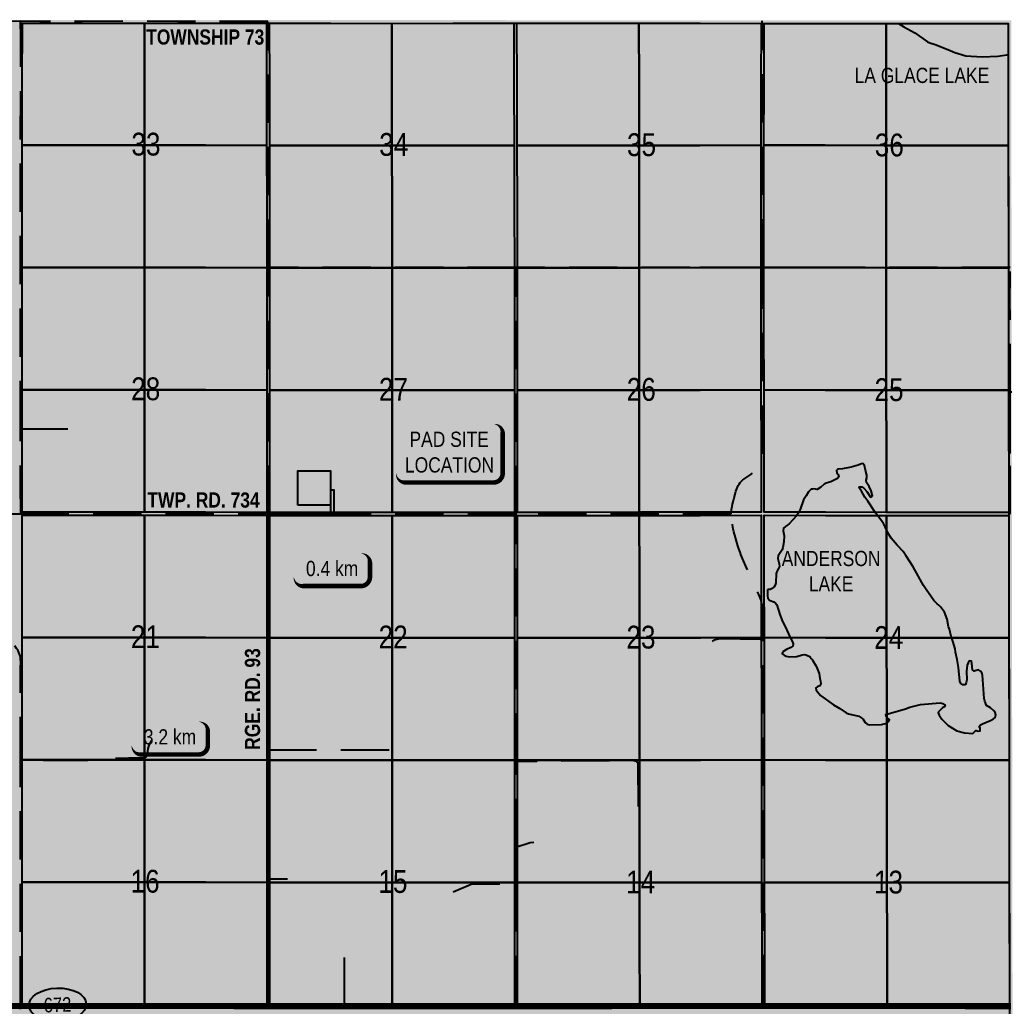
# Model space of a CAD drawing. Extents: x 353105 to 355167, y 6135373 to 6137488.
# Drawn here: x 353448 to 354101, y 6135862 to 6136510 of the extents above; entities that cross this region are included whole.
import ezdxf
from ezdxf.enums import TextEntityAlignment as Align

# ---------------------------------------------------------------- set-up
doc = ezdxf.new("R2010")
doc.units = 0
doc.header["$LTSCALE"] = 5
doc.linetypes.add('DASHED2', pattern=[9.525, 6.35, -3.175])
for name, color, linetype in [('AUX-LABELS', 1, 'Continuous'), ('CG-NOTES', 7, 'Continuous'), ('D-TXT', 6, 'Continuous'), ('P-PROPOSED', 10, 'Continuous'), ('Quarters', 8, 'Continuous'), ('RoadSeg', 57, 'DASHED2'), ('ROUTE-MAP-HWY', 2, 'Continuous'), ('ROUTE-MAP-LABELS', 210, 'Continuous'), ('S-7', 6, 'Continuous'), ('T-WATER', 160, 'Continuous'), ('T-WATER-H', 133, 'Continuous'), ('T-WATER-T', 170, 'Continuous'), ('Townships', 57, 'Continuous')]:
    doc.layers.add(name, color=color, linetype=linetype)
doc.layers.add('ROUTE-MAP-BACKGROUND-H', color=7, linetype='Continuous', true_color=0xf0ebff)
doc.styles.add('120', font='ARIALN.TTF', dxfattribs={"height": 13})
doc.styles.add('80', font='ARIALN.TTF', dxfattribs={"height": 10})
doc.styles.add('80A', font='ARIALN.TTF', dxfattribs={"height": 10})
doc.styles.add('BOLD', font='ARIALNB.TTF')
doc.styles.add('TXT', font='ARIALN.TTF', dxfattribs={"height": 0.2})

# ---------------------------------------------------------------- blocks, each defined once
blk = doc.blocks.new('HWY-SEC')
h = blk.add_hatch(color=255)
edge = h.paths.add_edge_path()
edge.add_ellipse((0, 0), major_axis=(18.84, 0), ratio=0.584608, start_angle=0, end_angle=360)
blk.add_ellipse((0, 0), major_axis=(18.84, 0), ratio=0.584608)
at = {"style": '80A'}
blk.add_attdef('SEC', text='', height=9.5, dxfattribs=at).set_placement((0, 0), align=Align.MIDDLE_CENTER)
blk = doc.blocks.new('*U64')
h = blk.add_hatch(color=255)
edge = h.paths.add_edge_path()
edge.add_line((-29, -20), (29, -20))
edge.add_arc((29, -14), 6, 270, 360)
edge.add_line((35, -14), (35, 12.5))
edge.add_arc((29, 12.5), 6, 0, 90)
edge.add_line((29, 18.5), (-29, 18.5))
edge.add_arc((-29, 12.5), 6, 90, 180)
edge.add_line((-35, 12.5), (-35, -14))
edge.add_arc((-29, -14), 6, 180, 270)
at = {"color": 14, "flags": 128}
blk.add_lwpolyline([(-29, -20, 3, 3, 0), (29, -20, 3, 3, 0.414214), (35, -14, 3, 3, 0), (35, 12.5, 3, 0, 0.414214), (29, 18.5, 0, 0, 0), (-29, 18.5, 0, 0, 0.414214), (-35, 12.5, 0, 0, 0), (-35, -14, 0, 3, 0.414214)], format="xyseb", close=True, dxfattribs=at)
blk.add_lwpolyline([(-76.91, -18.36, 0, 7.5, 0), (0, 0, 0, 0, 0)], format="xyseb", dxfattribs=at)
at = {"color": 14, "style": '80'}
blk.add_attdef('ENTER_TEXT_001', (-35.99, -5), '', height=10, dxfattribs=at)
blk = doc.blocks.new('*U65')
h = blk.add_hatch(color=255)
edge = h.paths.add_edge_path()
edge.add_line((-19, -11.5), (19, -11.5))
edge.add_arc((19, -5.5), 6, 270, 360)
edge.add_line((25, -5.5), (25, 4))
edge.add_arc((19, 4), 6, 0, 90)
edge.add_line((19, 10), (-19, 10))
edge.add_arc((-19, 4), 6, 90, 180)
edge.add_line((-25, 4), (-25, -5.5))
edge.add_arc((-19, -5.5), 6, 180, 270)
at = {"color": 210, "flags": 128}
for points in [[(61.93, 145.47, 0, 7.5, 0), (0, 0, 0, 0, 0)], [(64.71, -169.06, 0, 7.5, 0), (0, 0, 0, 0, 0)]]:
    blk.add_lwpolyline(points, format="xyseb", dxfattribs=at)
blk.add_lwpolyline([(-19, -11.5, 3, 3, 0), (19, -11.5, 3, 3, 0.414214), (25, -5.5, 3, 3, 0), (25, 4, 3, 0, 0.414214), (19, 10, 0, 0, 0), (-19, 10, 0, 0, 0.414214), (-25, 4, 0, 0, 0), (-25, -5.5, 0, 3, 0.414214)], format="xyseb", close=True, dxfattribs=at)
at = {"color": 210, "style": '80'}
blk.add_attdef('ENTER_TEXT_001', (-35.99, -5), '', height=10, dxfattribs=at)
blk = doc.blocks.new('*U66')
h = blk.add_hatch(color=255)
edge = h.paths.add_edge_path()
edge.add_line((-19, -11.5), (19, -11.5))
edge.add_arc((19, -5.5), 6, 270, 360)
edge.add_line((25, -5.5), (25, 4))
edge.add_arc((19, 4), 6, 0, 90)
edge.add_line((19, 10), (-19, 10))
edge.add_arc((-19, 4), 6, 90, 180)
edge.add_line((-25, 4), (-25, -5.5))
edge.add_arc((-19, -5.5), 6, 180, 270)
at = {"color": 210, "flags": 128}
for points in [[(-39.78, 34.04, 0, 7.5, 0), (0, 0, 0, 0, 0)], [(0.94, 33.82, 0, 7.5, 0), (0, 0, 0, 0, 0)]]:
    blk.add_lwpolyline(points, format="xyseb", dxfattribs=at)
blk.add_lwpolyline([(-19, -11.5, 3, 3, 0), (19, -11.5, 3, 3, 0.414214), (25, -5.5, 3, 3, 0), (25, 4, 3, 0, 0.414214), (19, 10, 0, 0, 0), (-19, 10, 0, 0, 0.414214), (-25, 4, 0, 0, 0), (-25, -5.5, 0, 3, 0.414214)], format="xyseb", close=True, dxfattribs=at)
at = {"color": 210, "style": '80'}
blk.add_attdef('ENTER_TEXT_001', (-35.99, -5), '', height=10, dxfattribs=at)

msp = doc.modelspace()

# ---------------------------------------------------------------- hatches: boundary and pattern name
at = {"layer": 'ROUTE-MAP-BACKGROUND-H'}
h = msp.add_hatch(color=256, dxfattribs=at)
h.dxf.hatch_style = 1
h.paths.add_polyline_path([(353111.67, 6136510), (354099.56, 6136509.71), (354100.83, 6135536.84), (353109.52, 6135536.86)])
at = {"layer": 'T-WATER-H'}
h = msp.add_hatch(color=256, dxfattribs=at)
h.dxf.hatch_style = 1
h.paths.add_polyline_path([(354097.56, 6136507.71), (354057.45, 6136507.72), (354025.4, 6136507.72), (354028.87, 6136505.32), (354036.29, 6136501.47), (354044.48, 6136495.55), (354046, 6136494.8), (354049.53, 6136493.72), (354057.83, 6136490.6), (354062.39, 6136488.55), (354069.66, 6136486.3), (354080.47, 6136485.76), (354090.75, 6136486.1), (354096.7, 6136487.01), (354097.58, 6136487.12)])
h.paths.add_polyline_path([(354059.82, 6136496.74), (354074.01, 6136496.74), (354074.01, 6136499.09), (354059.82, 6136499.09)], flags=24)
h = msp.add_hatch(color=256, dxfattribs=at)
h.dxf.hatch_style = 1
h.paths.add_polyline_path([(354052.18, 6136055.61), (354051.8, 6136055), (354051.52, 6136054.39), (354052.07, 6136052.91), (354053.94, 6136050.37), (354058.18, 6136046.02), (354063.79, 6136042.71), (354068.73, 6136041.37), (354074.34, 6136040.96), (354075.31, 6136041.99), (354076.48, 6136042.92), (354077.89, 6136042.47), (354079.18, 6136042.71), (354079.23, 6136044.31), (354078.39, 6136045.48), (354079.35, 6136046.51), (354080.63, 6136047.25), (354086.44, 6136049.65), (354087.82, 6136050.39), (354088.88, 6136051.42), (354089.43, 6136053.04), (354088.97, 6136054.62), (354088.14, 6136055.69), (354085.87, 6136057.72), (354083.32, 6136059.33), (354082.13, 6136062.09), (354081.77, 6136063.77), (354080.76, 6136079.22), (354080.53, 6136080.01), (354080.21, 6136080.7), (354079.27, 6136081.87), (354078.04, 6136082.71), (354076.55, 6136082.37), (354075.17, 6136081.82), (354074.04, 6136082.78), (354073.7, 6136086.98), (354073.36, 6136088.36), (354072.05, 6136088.72), (354071.19, 6136087.39), (354070.65, 6136085.68), (354070.18, 6136081.85), (354070.27, 6136076.07), (354070.02, 6136074.46), (354069.47, 6136073.04), (354069.28, 6136072.94), (354067.78, 6136072.88), (354066.45, 6136073.74), (354065.8, 6136075.32), (354064.9, 6136084.29), (354064.03, 6136089.55), (354062.87, 6136094.41), (354062.6, 6136096.5), (354061.23, 6136101.54), (354060.53, 6136103.51), (354060.53, 6136103.51), (354060.13, 6136104.6), (354058.97, 6136109.46), (354058.32, 6136111.04), (354057.36, 6136116.1), (354055.71, 6136120.54), (354053.1, 6136124.16), (354052.06, 6136125.22), (354050.83, 6136126.08), (354048.67, 6136128.2), (354043.53, 6136135.43), (354041.85, 6136138.07), (354035.14, 6136150.44), (354030.3, 6136157.96), (354028.62, 6136160.4), (354024.49, 6136164.66), (354020.54, 6136169.23), (354018.21, 6136173.25), (354016.71, 6136176.75), (354015.52, 6136178.96), (354011.9, 6136183.91), (354011.89, 6136183.93), (354010.44, 6136185.92), (354010.42, 6136185.94), (354005.34, 6136193.7), (354003.26, 6136196.13), (354001.03, 6136200.26), (354000.19, 6136201.52), (353999.64, 6136203), (354001.24, 6136203.05), (354002.57, 6136202.1), (354004.54, 6136199.97), (354007.05, 6136196.26), (354008.23, 6136196.8), (354008.33, 6136197), (354007.52, 6136200.37), (354006.12, 6136203.22), (354004.44, 6136205.86), (354004.09, 6136207.44), (354004.74, 6136208.96), (354004.68, 6136210.66), (354003.68, 6136213.92), (354003.17, 6136217.1), (354002.04, 6136218.26), (354000.55, 6136217.91), (353998.98, 6136217.16), (353994.32, 6136215.91), (353988.67, 6136214.82), (353985.77, 6136214.73), (353985.38, 6136214.42), (353984.71, 6136213.7), (353984.86, 6136212.2), (353985.8, 6136211.03), (353986.33, 6136209.65), (353985.28, 6136208.42), (353981.06, 6136206.28), (353977.99, 6136205.48), (353976.61, 6136204.84), (353974.48, 6136202.87), (353971.93, 6136201.29), (353969.79, 6136201.6), (353968.79, 6136201.5), (353967.99, 6136201.42), (353967.22, 6136200.66), (353966.23, 6136199.7), (353964.82, 6136197.06), (353963.11, 6136194.4), (353960.82, 6136188.14), (353959.79, 6136186), (353959.77, 6136185.96), (353958.42, 6136183.99), (353958.4, 6136183.95), (353953.64, 6136178.61), (353951.1, 6136176.92), (353949.84, 6136175.78), (353949.6, 6136174.08), (353950.21, 6136170.81), (353950.03, 6136166.91), (353949.36, 6136163.09), (353948.91, 6136161.68), (353946.34, 6136157.6), (353946.1, 6136156), (353947.02, 6136152.33), (353947.17, 6136150.64), (353946.62, 6136149.22), (353945.77, 6136147.8), (353945.03, 6136146.08), (353944.73, 6136139.98), (353944.48, 6136138.47), (353943.72, 6136137.25), (353942.46, 6136136.11), (353941.08, 6136135.56), (353939.58, 6136135.61), (353939.39, 6136135.3), (353939.32, 6136131.41), (353939.57, 6136129.82), (353940.61, 6136128.55), (353941.12, 6136128.37), (353943.44, 6136127.45), (353944.57, 6136126.48), (353945.51, 6136125.42), (353947.52, 6136118.99), (353949.26, 6136114.55), (353950.76, 6136111.7), (353954.37, 6136103.62), (353954.39, 6136103.58), (353955.7, 6136101.08), (353956.15, 6136099.79), (353955.9, 6136098.28), (353954.73, 6136097.35), (353951.77, 6136096.15), (353949.33, 6136094.57), (353949.06, 6136093.46), (353948.97, 6136093.26), (353950.2, 6136092.4), (353951.62, 6136091.75), (353953.83, 6136091.22), (353958.52, 6136091.38), (353962.18, 6136092.5), (353963.97, 6136092.75), (353965.59, 6136092.21), (353967.11, 6136091.46), (353967.48, 6136090.98), (353968.07, 6136090.2), (353968.71, 6136089.42), (353968.95, 6136089.12), (353971.28, 6136085.2), (353972.03, 6136083.52), (353973.24, 6136080.37), (353973.65, 6136076.98), (353974.21, 6136075.2), (353974.36, 6136073.61), (353973.7, 6136072.29), (353972.33, 6136071.65), (353971.05, 6136070.8), (353971.4, 6136069.32), (353974.21, 6136065.91), (353982.81, 6136059.61), (353986.99, 6136057.25), (353990.98, 6136054.48), (353992.5, 6136053.83), (353999.34, 6136052.17), (354000.67, 6136051.41), (354001.9, 6136050.45), (354003.58, 6136048.01), (354004.81, 6136047.05), (354006.42, 6136046.51), (354014.21, 6136046.76), (354016.88, 6136047.41), (354017.58, 6136047.57), (354018.95, 6136048.42), (354019.49, 6136050.04), (354018.26, 6136050.89), (354017.33, 6136052.06), (354017.18, 6136053.36), (354029.95, 6136057.08), (354032.81, 6136058.17), (354039.85, 6136059.9), (354052.8, 6136060.92), (354054.61, 6136060.47), (354056.03, 6136059.73), (354055.68, 6136058.32), (354054.3, 6136057.67)])

# ---------------------------------------------------------------- linework, layer by layer
at = {"layer": 'P-PROPOSED'}
for points in [[(353630.67, 6136190.89), (353630.67, 6136213.58), (353652.07, 6136213.58), (353652.07, 6136190.89)], [(353652.07, 6136200.78), (353652.07, 6136186.22), (353654.57, 6136186.22), (353654.57, 6136200.78)]]:
    msp.add_lwpolyline(points, close=True, dxfattribs=at)
at = {"layer": 'P-PROPOSED', "color": 90, "const_width": 2, "flags": 128}
msp.add_lwpolyline([(353611.15, 6135863.34), (353611.13, 6136185.26), (353654.78, 6136185.25)], dxfattribs=at)
at = {"layer": 'Quarters', "flags": 128}
for points in [[(353529.84, 6136467.71), (353529.84, 6136427.6), (353489.67, 6136427.66), (353449.51, 6136427.73), (353449.57, 6136467.8), (353449.63, 6136507.87), (353489.74, 6136507.85), (353529.85, 6136507.83), (353529.84, 6136467.71)], [(353610.13, 6136467.64), (353610.16, 6136427.49), (353570, 6136427.54), (353529.84, 6136427.6), (353529.84, 6136467.71), (353529.85, 6136507.83), (353569.98, 6136507.8), (353610.1, 6136507.78), (353610.13, 6136467.64)], [(353692.45, 6136467.58), (353692.5, 6136427.44), (353652.34, 6136427.46), (353612.18, 6136427.49), (353612.14, 6136467.63), (353612.11, 6136507.78), (353652.25, 6136507.75), (353692.39, 6136507.72), (353692.45, 6136467.58)], [(353772.72, 6136467.57), (353772.82, 6136427.39), (353732.66, 6136427.41), (353692.5, 6136427.44), (353692.45, 6136467.58), (353692.39, 6136507.72), (353732.5, 6136507.74), (353772.62, 6136507.75), (353772.72, 6136467.57)], [(353854.9, 6136467.61), (353854.93, 6136427.48), (353814.88, 6136427.44), (353774.83, 6136427.4), (353774.73, 6136467.57), (353774.63, 6136507.75), (353814.75, 6136507.74), (353854.87, 6136507.73), (353854.9, 6136467.61)], [(353935.06, 6136467.64), (353935.01, 6136427.56), (353894.97, 6136427.52), (353854.93, 6136427.48), (353854.9, 6136467.61), (353854.87, 6136507.73), (353894.99, 6136507.73), (353935.11, 6136507.72), (353935.06, 6136467.64)], [(354017.34, 6136467.61), (354017.33, 6136427.5), (353977.18, 6136427.53), (353937.02, 6136427.56), (353937.07, 6136467.64), (353937.12, 6136507.72), (353977.23, 6136507.72), (354017.34, 6136507.72), (354017.34, 6136467.61)], [(354097.6, 6136467.57), (354097.63, 6136427.43), (354057.48, 6136427.46), (354017.33, 6136427.5), (354017.34, 6136467.61), (354017.34, 6136507.72), (354057.45, 6136507.72), (354097.56, 6136507.71), (354097.6, 6136467.57)], [(353529.82, 6136387.4), (353529.81, 6136347.19), (353489.6, 6136347.25), (353449.39, 6136347.31), (353449.45, 6136387.52), (353449.51, 6136427.73), (353489.67, 6136427.66), (353529.84, 6136427.6), (353529.82, 6136387.4)], [(353610.19, 6136387.29), (353610.22, 6136347.09), (353570.01, 6136347.14), (353529.81, 6136347.19), (353529.82, 6136387.4), (353529.84, 6136427.6), (353570, 6136427.54), (353610.16, 6136427.49), (353610.19, 6136387.29)], [(353692.56, 6136387.25), (353692.63, 6136347.06), (353652.43, 6136347.07), (353612.23, 6136347.09), (353612.2, 6136387.29), (353612.18, 6136427.49), (353652.34, 6136427.46), (353692.5, 6136427.44), (353692.56, 6136387.25)], [(353772.92, 6136387.22), (353773.02, 6136347.04), (353732.82, 6136347.05), (353692.63, 6136347.06), (353692.56, 6136387.25), (353692.5, 6136427.44), (353732.66, 6136427.41), (353772.82, 6136427.39), (353772.92, 6136387.22)], [(353854.95, 6136387.29), (353854.98, 6136347.09), (353815.01, 6136347.07), (353775.04, 6136347.04), (353774.93, 6136387.22), (353774.83, 6136427.4), (353814.88, 6136427.44), (353854.93, 6136427.48), (353854.95, 6136387.29)], [(353934.97, 6136387.36), (353934.92, 6136347.16), (353894.95, 6136347.12), (353854.98, 6136347.09), (353854.95, 6136387.29), (353854.93, 6136427.48), (353894.97, 6136427.52), (353935.01, 6136427.56), (353934.97, 6136387.36)], [(354017.33, 6136387.27), (354017.33, 6136347.05), (353977.13, 6136347.1), (353936.93, 6136347.15), (353936.98, 6136387.36), (353937.02, 6136427.56), (353977.18, 6136427.53), (354017.33, 6136427.5), (354017.33, 6136387.27)], [(354097.69, 6136387.2), (354097.74, 6136346.96), (354057.54, 6136347), (354017.33, 6136347.05), (354017.33, 6136387.27), (354017.33, 6136427.5), (354057.48, 6136427.46), (354097.63, 6136427.43), (354097.69, 6136387.2)], [(353529.81, 6136306.98), (353529.82, 6136266.76), (353489.6, 6136266.82), (353449.39, 6136266.88), (353449.39, 6136307.1), (353449.39, 6136347.31), (353489.6, 6136347.25), (353529.81, 6136347.19), (353529.81, 6136306.98)], [(353610.23, 6136306.88), (353610.23, 6136266.67), (353570.02, 6136266.72), (353529.82, 6136266.76), (353529.81, 6136306.98), (353529.81, 6136347.19), (353570.01, 6136347.14), (353610.22, 6136347.09), (353610.23, 6136306.88)], [(353692.63, 6136306.84), (353692.63, 6136266.62), (353652.44, 6136266.65), (353612.25, 6136266.67), (353612.24, 6136306.88), (353612.23, 6136347.09), (353652.43, 6136347.07), (353692.63, 6136347.06), (353692.63, 6136306.84)], [(353773.02, 6136306.81), (353773.02, 6136266.58), (353732.83, 6136266.6), (353692.63, 6136266.62), (353692.63, 6136306.84), (353692.63, 6136347.06), (353732.82, 6136347.05), (353773.02, 6136347.04), (353773.02, 6136306.81)], [(353855.01, 6136306.86), (353855.03, 6136266.62), (353815.03, 6136266.6), (353775.04, 6136266.58), (353775.04, 6136306.81), (353775.04, 6136347.04), (353815.01, 6136347.07), (353854.98, 6136347.09), (353855.01, 6136306.86)], [(353934.98, 6136306.93), (353935.04, 6136266.71), (353895.04, 6136266.66), (353855.03, 6136266.62), (353855.01, 6136306.86), (353854.98, 6136347.09), (353894.95, 6136347.12), (353934.92, 6136347.16), (353934.98, 6136306.93)], [(354017.39, 6136306.83), (354017.45, 6136266.62), (353977.25, 6136266.66), (353937.06, 6136266.71), (353937, 6136306.93), (353936.93, 6136347.15), (353977.13, 6136347.1), (354017.33, 6136347.05), (354017.39, 6136306.83)], [(354097.79, 6136306.75), (354097.84, 6136266.54), (354057.64, 6136266.58), (354017.45, 6136266.62), (354017.39, 6136306.83), (354017.33, 6136347.05), (354057.54, 6136347), (354097.74, 6136346.96), (354097.79, 6136306.75)], [(353529.83, 6136226.55), (353529.84, 6136186.35), (353489.63, 6136186.4), (353449.42, 6136186.45), (353449.41, 6136226.67), (353449.39, 6136266.88), (353489.6, 6136266.82), (353529.82, 6136266.76), (353529.83, 6136226.55)], [(353610.24, 6136226.46), (353610.24, 6136186.24), (353570.04, 6136186.29), (353529.84, 6136186.35), (353529.83, 6136226.55), (353529.82, 6136266.76), (353570.02, 6136266.72), (353610.23, 6136266.67), (353610.24, 6136226.46)], [(353692.64, 6136226.41), (353692.65, 6136186.21), (353652.45, 6136186.23), (353612.25, 6136186.24), (353612.25, 6136226.46), (353612.25, 6136266.67), (353652.44, 6136266.65), (353692.63, 6136266.62), (353692.64, 6136226.41)], [(353773.03, 6136226.37), (353773.03, 6136186.17), (353732.84, 6136186.19), (353692.65, 6136186.21), (353692.64, 6136226.41), (353692.63, 6136266.62), (353732.83, 6136266.6), (353773.02, 6136266.58), (353773.03, 6136226.37)], [(353855.06, 6136226.44), (353855.09, 6136186.26), (353815.07, 6136186.22), (353775.05, 6136186.18), (353775.04, 6136226.38), (353775.04, 6136266.58), (353815.03, 6136266.6), (353855.03, 6136266.62), (353855.06, 6136226.44)], [(353935.1, 6136226.5), (353935.16, 6136186.3), (353895.12, 6136186.28), (353855.09, 6136186.26), (353855.06, 6136226.44), (353855.03, 6136266.62), (353895.04, 6136266.66), (353935.04, 6136266.71), (353935.1, 6136226.5)], [(354017.5, 6136226.42), (354017.55, 6136186.22), (353977.36, 6136186.26), (353937.17, 6136186.3), (353937.11, 6136226.5), (353937.06, 6136266.71), (353977.25, 6136266.66), (354017.45, 6136266.62), (354017.5, 6136226.42)], [(354097.89, 6136226.33), (354097.94, 6136186.12), (354057.74, 6136186.17), (354017.55, 6136186.22), (354017.5, 6136226.42), (354017.45, 6136266.62), (354057.64, 6136266.58), (354097.84, 6136266.54), (354097.89, 6136226.33)], [(353529.85, 6136144.12), (353529.85, 6136103.9), (353489.67, 6136103.93), (353449.49, 6136103.97), (353449.45, 6136144.2), (353449.42, 6136184.44), (353489.63, 6136184.39), (353529.85, 6136184.34), (353529.85, 6136144.12)], [(353610.25, 6136144.03), (353610.26, 6136103.83), (353570.06, 6136103.87), (353529.85, 6136103.9), (353529.85, 6136144.12), (353529.85, 6136184.34), (353570.04, 6136184.29), (353610.24, 6136184.23), (353610.25, 6136144.03)], [(353692.66, 6136144), (353692.67, 6136103.79), (353652.47, 6136103.81), (353612.27, 6136103.83), (353612.26, 6136144.03), (353612.25, 6136184.23), (353652.45, 6136184.21), (353692.65, 6136184.2), (353692.66, 6136144)], [(353773.05, 6136143.96), (353773.06, 6136103.76), (353732.87, 6136103.77), (353692.67, 6136103.79), (353692.66, 6136144), (353692.65, 6136184.2), (353732.84, 6136184.18), (353773.03, 6136184.16), (353773.05, 6136143.96)], [(353855.12, 6136144.03), (353855.15, 6136103.82), (353815.11, 6136103.79), (353775.07, 6136103.76), (353775.06, 6136143.96), (353775.04, 6136184.16), (353815.07, 6136184.2), (353855.09, 6136184.25), (353855.12, 6136144.03)], [(353935.21, 6136144.09), (353935.25, 6136103.89), (353895.2, 6136103.85), (353855.15, 6136103.82), (353855.12, 6136144.03), (353855.09, 6136184.25), (353895.13, 6136184.27), (353935.16, 6136184.29), (353935.21, 6136144.09)], [(354017.6, 6136144.01), (354017.66, 6136103.81), (353977.46, 6136103.85), (353937.27, 6136103.89), (353937.22, 6136144.09), (353937.17, 6136184.29), (353977.36, 6136184.25), (354017.55, 6136184.21), (354017.6, 6136144.01)], [(354017.66, 6136103.81), (354017.6, 6136144.01), (354017.55, 6136184.21), (354057.74, 6136184.16), (354097.94, 6136184.11), (354097.99, 6136143.92), (354098.03, 6136103.73), (354057.85, 6136103.77), (354017.66, 6136103.81)], [(353529.86, 6136063.68), (353529.86, 6136023.47), (353489.65, 6136023.49), (353449.45, 6136023.51), (353449.47, 6136063.74), (353449.49, 6136103.97), (353489.67, 6136103.93), (353529.85, 6136103.9), (353529.86, 6136063.68)], [(353610.26, 6136063.63), (353610.27, 6136023.42), (353570.06, 6136023.44), (353529.86, 6136023.47), (353529.86, 6136063.68), (353529.85, 6136103.9), (353570.06, 6136103.87), (353610.26, 6136103.83), (353610.26, 6136063.63)], [(353692.67, 6136063.59), (353692.68, 6136023.38), (353652.48, 6136023.4), (353612.28, 6136023.42), (353612.28, 6136063.63), (353612.27, 6136103.83), (353652.47, 6136103.81), (353692.67, 6136103.79), (353692.67, 6136063.59)], [(353773.07, 6136063.54), (353773.07, 6136023.33), (353732.88, 6136023.36), (353692.68, 6136023.38), (353692.67, 6136063.59), (353692.67, 6136103.79), (353732.87, 6136103.77), (353773.06, 6136103.76), (353773.07, 6136063.54)], [(353855.19, 6136063.61), (353855.22, 6136023.39), (353815.15, 6136023.37), (353775.08, 6136023.34), (353775.08, 6136063.55), (353775.07, 6136103.76), (353815.11, 6136103.79), (353855.15, 6136103.82), (353855.19, 6136063.61)], [(353935.31, 6136063.67), (353935.36, 6136023.45), (353895.29, 6136023.42), (353855.22, 6136023.39), (353855.19, 6136063.61), (353855.15, 6136103.82), (353895.2, 6136103.85), (353935.25, 6136103.89), (353935.31, 6136063.67)], [(354017.66, 6136103.81), (354017.71, 6136063.6), (354017.77, 6136023.39), (353977.57, 6136023.42), (353937.37, 6136023.45), (353937.32, 6136063.67), (353937.27, 6136103.89), (353977.46, 6136103.85), (354017.66, 6136103.81)], [(354098.09, 6136063.53), (354098.15, 6136023.33), (354057.96, 6136023.36), (354017.77, 6136023.39), (354017.71, 6136063.6), (354017.66, 6136103.81), (354057.85, 6136103.77), (354098.03, 6136103.73), (354098.09, 6136063.53)], [(353529.87, 6135983.25), (353529.87, 6135943.04), (353489.67, 6135943.06), (353449.46, 6135943.07), (353449.45, 6135983.29), (353449.45, 6136023.51), (353489.65, 6136023.49), (353529.86, 6136023.47), (353529.87, 6135983.25)], [(353610.28, 6135983.21), (353610.28, 6135943), (353570.08, 6135943.02), (353529.87, 6135943.04), (353529.87, 6135983.25), (353529.86, 6136023.47), (353570.06, 6136023.44), (353610.27, 6136023.42), (353610.28, 6135983.21)], [(353692.68, 6135983.17), (353692.68, 6135942.97), (353652.49, 6135942.98), (353612.29, 6135943), (353612.29, 6135983.21), (353612.28, 6136023.42), (353652.48, 6136023.4), (353692.68, 6136023.38), (353692.68, 6135983.17)], [(353773.08, 6135983.13), (353773.08, 6135942.92), (353732.88, 6135942.94), (353692.68, 6135942.97), (353692.68, 6135983.17), (353692.68, 6136023.38), (353732.88, 6136023.36), (353773.07, 6136023.33), (353773.08, 6135983.13)], [(353855.22, 6136023.39), (353855.25, 6135983.18), (353855.28, 6135942.97), (353815.19, 6135942.94), (353775.09, 6135942.92), (353775.09, 6135983.13), (353775.08, 6136023.34), (353815.15, 6136023.37), (353855.22, 6136023.39)], [(353855.28, 6135942.97), (353855.25, 6135983.18), (353855.22, 6136023.39), (353895.29, 6136023.42), (353935.36, 6136023.45), (353935.41, 6135983.23), (353935.47, 6135943.01), (353895.37, 6135942.99), (353855.28, 6135942.97)], [(354017.82, 6135983.17), (354017.87, 6135942.95), (353977.68, 6135942.98), (353937.48, 6135943.01), (353937.42, 6135983.23), (353937.37, 6136023.45), (353977.57, 6136023.42), (354017.77, 6136023.39), (354017.82, 6135983.17)], [(354098.21, 6135983.17), (354098.27, 6135943.01), (354058.07, 6135942.98), (354017.87, 6135942.95), (354017.82, 6135983.17), (354017.77, 6136023.39), (354057.96, 6136023.36), (354098.15, 6136023.33), (354098.21, 6135983.17)], [(353529.87, 6135943.04), (353529.88, 6135902.82), (353529.89, 6135862.6), (353489.69, 6135862.62), (353449.48, 6135862.64), (353449.47, 6135902.86), (353449.46, 6135943.07), (353489.67, 6135943.06), (353529.87, 6135943.04)], [(353529.89, 6135862.6), (353529.88, 6135902.82), (353529.87, 6135943.04), (353570.08, 6135943.02), (353610.28, 6135943), (353610.29, 6135902.78), (353610.29, 6135862.57), (353570.09, 6135862.58), (353529.89, 6135862.6)], [(353692.68, 6135902.75), (353692.69, 6135862.53), (353652.49, 6135862.55), (353612.3, 6135862.57), (353612.3, 6135902.78), (353612.29, 6135943), (353652.49, 6135942.98), (353692.68, 6135942.97), (353692.68, 6135902.75)], [(353773.09, 6135902.72), (353773.09, 6135862.52), (353732.89, 6135862.53), (353692.69, 6135862.53), (353692.68, 6135902.75), (353692.68, 6135942.97), (353732.88, 6135942.94), (353773.08, 6135942.92), (353773.09, 6135902.72)], [(353855.31, 6135902.77), (353855.34, 6135862.57), (353815.22, 6135862.55), (353775.1, 6135862.52), (353775.1, 6135902.72), (353775.09, 6135942.92), (353815.19, 6135942.94), (353855.28, 6135942.97), (353855.31, 6135902.77)], [(353935.52, 6135902.8), (353935.58, 6135862.58), (353895.46, 6135862.58), (353855.34, 6135862.57), (353855.31, 6135902.77), (353855.28, 6135942.97), (353895.37, 6135942.99), (353935.47, 6135943.01), (353935.52, 6135902.8)], [(354017.93, 6135902.76), (354017.99, 6135862.56), (353977.79, 6135862.57), (353937.59, 6135862.58), (353937.53, 6135902.8), (353937.48, 6135943.01), (353977.68, 6135942.98), (354017.87, 6135942.95), (354017.93, 6135902.76)], [(354098.33, 6135902.77), (354098.4, 6135862.53), (354058.19, 6135862.55), (354017.99, 6135862.56), (354017.93, 6135902.76), (354017.87, 6135942.95), (354058.07, 6135942.98), (354098.27, 6135943.01), (354098.33, 6135902.77)]]:
    msp.add_lwpolyline(points, close=True, dxfattribs=at)
at = {"layer": 'RoadSeg'}
for p, q in [((353773.91, 6136347.2), (353611.12, 6136347.1)), ((353611.22, 6136185.22), (353611.12, 6136347.1)), ((353774.06, 6136185.07), (353773.91, 6136347.2)), ((353479.47, 6136240.88), (353448.35, 6136240.95)), ((353611.23, 6135945.38), (353623.94, 6135945.4)), ((353661.33, 6135861.9), (353661.31, 6135898.62)), ((353448.4, 6135861.7), (353448.38, 6135862.74)), ((353448.38, 6135859.74), (353448.4, 6135861.7)), ((353661.32, 6135861.63), (353661.33, 6135861.9)), ((353774.04, 6135861.6), (353774.1, 6135863.04)), ((353936.39, 6135861.68), (353936.33, 6135863.51)), ((353936.43, 6135860.21), (353936.39, 6135861.68))]:
    msp.add_line(p, q, dxfattribs=at)
at = {"layer": 'RoadSeg', "flags": 128}
for points in [[(353448.46, 6136509.05), (353424.65, 6136509.01), (353395.62, 6136509.01), (353309.4, 6136509.11), (353297.41, 6136509.11), (353286.07, 6136509.02)], [(353448.35, 6136240.95), (353448.35, 6136254.59), (353448.38, 6136285.62), (353448.33, 6136328.84), (353448.4, 6136419.6), (353448.53, 6136462.62), (353448.57, 6136498.67), (353448.46, 6136509.05)], [(353610.95, 6136508.98), (353600.95, 6136508.92), (353551.72, 6136508.98), (353522.71, 6136509.09), (353488.95, 6136509.02), (353461.17, 6136509.01), (353448.46, 6136509.05)], [(353611.12, 6136347.1), (353611.13, 6136409.81), (353611.19, 6136433.55), (353610.95, 6136508.98)], [(353935.89, 6136347.25), (353935.92, 6136369.77), (353935.93, 6136394.97), (353935.94, 6136509.39)], [(353935.89, 6136347.25), (353925.31, 6136347.25), (353857.24, 6136347.23), (353773.91, 6136347.2)], [(353915.54, 6136185.29), (353915.6, 6136186.87), (353915.77, 6136188.43), (353916.03, 6136190.01), (353916.43, 6136191.64), (353917, 6136193.93), (353917.47, 6136195.89), (353918.1, 6136198.19), (353918.59, 6136200.1), (353919.12, 6136201.67), (353919.58, 6136202.8), (353920.14, 6136203.9), (353920.75, 6136204.87), (353921.46, 6136205.83), (353922.26, 6136206.68), (353923.12, 6136207.51), (353923.79, 6136208.01), (353925.71, 6136209.38), (353928.46, 6136211.19), (353931.07, 6136212.95), (353932.95, 6136214.25), (353933.9, 6136214.97), (353934.74, 6136215.82), (353935.23, 6136216.46), (353935.67, 6136217.19), (353935.95, 6136217.93), (353936.17, 6136218.74), (353936.33, 6136219.66), (353936.37, 6136220.78), (353936.37, 6136222.16), (353936.21, 6136228.84), (353936.09, 6136237.6), (353935.98, 6136262), (353935.87, 6136285.2), (353935.82, 6136322.78), (353935.89, 6136347.25)], [(354098.76, 6136347.17), (354064.44, 6136347.2), (354024.74, 6136347.17), (353972.51, 6136347.25), (353935.89, 6136347.25)], [(354098.82, 6136265.18), (354098.82, 6136267.42), (354098.83, 6136282.23), (354098.79, 6136292.99), (354098.78, 6136296.24), (354098.76, 6136311.99), (354098.73, 6136326.41), (354098.77, 6136340.37), (354098.76, 6136347.17)], [(354099.88, 6136265.17), (354098.82, 6136265.18)], [(354098.88, 6136242.37), (354098.87, 6136251.92), (354098.82, 6136265.18)], [(353448.49, 6136185.33), (353448.37, 6136204.83), (353448.38, 6136228.93), (353448.35, 6136240.95)], [(354098.89, 6136224.9), (354098.88, 6136238.1), (354098.88, 6136242.37)], [(354098.76, 6136185.1), (354098.75, 6136186.95), (354098.75, 6136190.42), (354098.82, 6136196.75), (354098.81, 6136202.71), (354098.84, 6136210.49), (354098.89, 6136224.29), (354098.89, 6136224.9)], [(353424.27, 6136185.3), (353434.46, 6136185.39), (353442.05, 6136185.35), (353448.49, 6136185.33)], [(353448.37, 6136019.97), (353448.38, 6136022.43), (353448.4, 6136045.67), (353448.45, 6136067.22), (353448.47, 6136083.89), (353448.51, 6136087.88), (353448.47, 6136089.45), (353448.35, 6136090.63), (353448.11, 6136091.82), (353447.78, 6136092.93), (353447.35, 6136094.01), (353446.78, 6136095.13), (353446.42, 6136095.86), (353445.81, 6136096.81), (353442.65, 6136101.65), (353440.28, 6136105.11), (353435.54, 6136112.17), (353434.51, 6136113.83), (353433.78, 6136115.23), (353433.05, 6136116.66), (353432.51, 6136118.13), (353432.16, 6136119.34), (353431.89, 6136120.48), (353431.63, 6136122.09), (353431.36, 6136124), (353429.85, 6136137.15), (353425.47, 6136175.02), (353424.27, 6136185.3)], [(353448.49, 6136185.33), (353478.06, 6136185.33), (353511.24, 6136185.33), (353547.66, 6136185.28), (353602.52, 6136185.21), (353611.22, 6136185.22)], [(353611.24, 6136030.14), (353611.21, 6136039.18), (353611.16, 6136057.27), (353611.07, 6136118.86), (353611.22, 6136185.22)], [(353774.06, 6136185.07), (353761.81, 6136184.97), (353718.75, 6136184.98), (353670.22, 6136185.02), (353634.1, 6136185.08), (353611.22, 6136185.22)], [(353774.03, 6136022.42), (353774.04, 6136042.18), (353774.04, 6136064.08), (353774.05, 6136103.95), (353774.01, 6136131.79), (353774.1, 6136147.04), (353774.07, 6136175.84), (353774.06, 6136185.07)], [(353915.54, 6136185.29), (353787.89, 6136185.07), (353774.06, 6136185.07)], [(353936.29, 6136102.83), (353936.36, 6136112.67), (353936.4, 6136117.86), (353936.34, 6136119.43), (353936.29, 6136121), (353936.18, 6136122.59), (353936.03, 6136123.89), (353935.75, 6136125.41), (353935.47, 6136126.91), (353935.09, 6136128.43), (353934.68, 6136129.62), (353934.25, 6136130.78), (353933.64, 6136132.29), (353932.17, 6136135.61), (353927.27, 6136146.15), (353925.15, 6136150.85), (353923.54, 6136154.46), (353922.32, 6136157.42), (353921.89, 6136158.52), (353921.33, 6136160.05), (353920.94, 6136161.2), (353920.55, 6136162.36), (353919.9, 6136164.22), (353918.96, 6136167.27), (353918.21, 6136169.78), (353917.28, 6136173.42), (353916.84, 6136175.41), (353916.62, 6136176.57), (353916.34, 6136178.15), (353916.14, 6136179.34), (353915.67, 6136182.88), (353915.57, 6136184.04), (353915.54, 6136185.29)], [(353903.12, 6136101.44), (353904.59, 6136102.49), (353908.06, 6136103.31), (353936.29, 6136102.83)], [(353936.33, 6135863.51), (353936.61, 6135882.51), (353936.57, 6135899.74), (353936.61, 6135929.35), (353936.61, 6135960.23), (353936.6, 6135985.1), (353936.44, 6136021.51), (353936.4, 6136057.1), (353936.29, 6136102.83)], [(353534.19, 6136036.24), (353533.26, 6136034.01), (353532.49, 6136032.23), (353532.05, 6136030.9), (353531.85, 6136029.06), (353531.75, 6136026.95), (353531.43, 6136025.92), (353530.76, 6136025.15), (353529.51, 6136024.87), (353519.34, 6136024.58), (353507.7, 6136024.42), (353500.27, 6136024.45), (353498.05, 6136024.4), (353496.64, 6136024.2), (353495.69, 6136023.89), (353494.27, 6136023.37), (353492.59, 6136023.1), (353489.74, 6136023.04), (353476.54, 6136023.1), (353458.06, 6136023.06), (353455.64, 6136022.98), (353453.88, 6136022.81), (353452.33, 6136022.37), (353451.07, 6136021.69), (353448.37, 6136019.97)], [(353611.23, 6135945.38), (353611.19, 6135950.41), (353611.24, 6136030.14)], [(353611.24, 6136030.14), (353620.86, 6136030.07), (353637.41, 6136030.01), (353656.39, 6136030.01), (353692.17, 6136030.01)], [(353854.49, 6135992.97), (353854.26, 6136020.88), (353853.31, 6136022.45), (353851.5, 6136022.89), (353845.69, 6136023), (353774.03, 6136022.42)], [(353774.04, 6135966.09), (353774.06, 6135990.02), (353774.04, 6136010.53), (353774.03, 6136022.42)], [(353448.38, 6135862.74), (353448.44, 6135890.52), (353448.35, 6135918.04), (353448.34, 6135937.5), (353448.33, 6135962.14), (353448.3, 6136001.08), (353448.37, 6136019.97)], [(353774.04, 6135966.09), (353783.43, 6135969.3), (353785.83, 6135969.48)], [(353774.1, 6135941.97), (353774.05, 6135960.3), (353774.04, 6135966.09)], [(353611.13, 6135861.62), (353611.15, 6135863.34), (353611.25, 6135875.67), (353611.23, 6135945.38)], [(353732.68, 6135936.8), (353744.52, 6135941.9), (353774.1, 6135941.97)], [(353774.1, 6135863.04), (353774.08, 6135895.25), (353774.08, 6135926.44), (353774.1, 6135941.97)]]:
    msp.add_lwpolyline(points, dxfattribs=at)
at = {"layer": 'ROUTE-MAP-HWY', "const_width": 4, "flags": 128}
msp.add_lwpolyline([(353109.89, 6135861.55), (353122.87, 6135861.65), (353285.32, 6135861.59), (353448.4, 6135861.7), (353611.13, 6135861.62), (353661.32, 6135861.63), (353774.04, 6135861.6), (353936.39, 6135861.68), (354099.44, 6135861.62)], dxfattribs=at)
at = {"layer": 'T-WATER', "linetype": 'Continuous', "flags": 128}
for points in [[(354025.4, 6136507.72), (354028.87, 6136505.32), (354036.29, 6136501.47), (354044.48, 6136495.55), (354046, 6136494.8), (354049.53, 6136493.72), (354057.83, 6136490.6), (354062.39, 6136488.55), (354069.66, 6136486.3), (354080.47, 6136485.76), (354090.75, 6136486.1), (354096.7, 6136487.01), (354097.63, 6136487.13)], [(354052.18, 6136055.61), (354051.8, 6136055), (354051.52, 6136054.39), (354052.07, 6136052.91), (354053.94, 6136050.37), (354058.18, 6136046.02), (354063.79, 6136042.71), (354068.73, 6136041.37), (354074.34, 6136040.96), (354075.31, 6136041.99), (354076.48, 6136042.92), (354077.89, 6136042.47), (354079.18, 6136042.71), (354079.23, 6136044.31), (354078.39, 6136045.48), (354079.35, 6136046.51), (354080.63, 6136047.25), (354086.44, 6136049.65), (354087.82, 6136050.39), (354088.88, 6136051.42), (354089.43, 6136053.04), (354088.97, 6136054.62), (354088.14, 6136055.69), (354085.87, 6136057.72), (354083.32, 6136059.33), (354082.13, 6136062.09), (354081.77, 6136063.77), (354080.76, 6136079.22), (354080.53, 6136080.01), (354080.21, 6136080.7), (354079.27, 6136081.87), (354078.04, 6136082.71), (354076.55, 6136082.37), (354075.17, 6136081.82), (354074.04, 6136082.78), (354073.7, 6136086.98), (354073.36, 6136088.36), (354072.05, 6136088.72), (354071.19, 6136087.39), (354070.65, 6136085.68), (354070.18, 6136081.85), (354070.27, 6136076.07), (354070.02, 6136074.46), (354069.47, 6136073.04), (354069.28, 6136072.94), (354067.78, 6136072.88), (354066.45, 6136073.74), (354065.8, 6136075.32), (354064.9, 6136084.29), (354064.03, 6136089.55), (354062.87, 6136094.41), (354062.6, 6136096.5), (354061.23, 6136101.54), (354060.53, 6136103.51), (354060.53, 6136103.51), (354060.13, 6136104.6), (354058.97, 6136109.46), (354058.32, 6136111.04), (354057.36, 6136116.1), (354055.71, 6136120.54), (354053.1, 6136124.16), (354052.06, 6136125.22), (354050.83, 6136126.08), (354048.67, 6136128.2), (354043.53, 6136135.43), (354041.85, 6136138.07), (354035.14, 6136150.44), (354030.3, 6136157.96), (354028.62, 6136160.4), (354024.49, 6136164.66), (354020.54, 6136169.23), (354018.21, 6136173.25), (354016.71, 6136176.75), (354015.52, 6136178.96), (354011.9, 6136183.91), (354011.89, 6136183.93), (354010.44, 6136185.92), (354010.42, 6136185.94), (354005.34, 6136193.7), (354003.26, 6136196.13), (354001.03, 6136200.26), (354000.19, 6136201.52), (353999.64, 6136203), (354001.24, 6136203.05), (354002.57, 6136202.1), (354004.54, 6136199.97), (354007.05, 6136196.26), (354008.23, 6136196.8), (354008.33, 6136197), (354007.52, 6136200.37), (354006.12, 6136203.22), (354004.44, 6136205.86), (354004.09, 6136207.44), (354004.74, 6136208.96), (354004.68, 6136210.66), (354003.68, 6136213.92), (354003.17, 6136217.1), (354002.04, 6136218.26), (354000.55, 6136217.91), (353998.98, 6136217.16), (353994.32, 6136215.91), (353988.67, 6136214.82), (353985.77, 6136214.73), (353985.38, 6136214.42), (353984.71, 6136213.7), (353984.86, 6136212.2), (353985.8, 6136211.03), (353986.33, 6136209.65), (353985.28, 6136208.42), (353981.06, 6136206.28), (353977.99, 6136205.48), (353976.61, 6136204.84), (353974.48, 6136202.87), (353971.93, 6136201.29), (353969.79, 6136201.6), (353968.79, 6136201.5), (353967.99, 6136201.42), (353967.22, 6136200.66), (353966.23, 6136199.7), (353964.82, 6136197.06), (353963.11, 6136194.4), (353960.82, 6136188.14), (353959.79, 6136186), (353959.77, 6136185.96), (353958.42, 6136183.99), (353958.4, 6136183.95), (353953.64, 6136178.61), (353951.1, 6136176.92), (353949.84, 6136175.78), (353949.6, 6136174.08), (353950.21, 6136170.81), (353950.03, 6136166.91), (353949.36, 6136163.09), (353948.91, 6136161.68), (353946.34, 6136157.6), (353946.1, 6136156), (353947.02, 6136152.33), (353947.17, 6136150.64), (353946.62, 6136149.22), (353945.77, 6136147.8), (353945.03, 6136146.08), (353944.73, 6136139.98), (353944.48, 6136138.47), (353943.72, 6136137.25), (353942.46, 6136136.11), (353941.08, 6136135.56), (353939.58, 6136135.61), (353939.39, 6136135.3), (353939.32, 6136131.41), (353939.57, 6136129.82), (353940.61, 6136128.55), (353941.12, 6136128.37), (353943.44, 6136127.45), (353944.57, 6136126.48), (353945.51, 6136125.42), (353947.52, 6136118.99), (353949.26, 6136114.55), (353950.76, 6136111.7), (353954.37, 6136103.62), (353954.39, 6136103.58), (353955.7, 6136101.08), (353956.15, 6136099.79), (353955.9, 6136098.28), (353954.73, 6136097.35), (353951.77, 6136096.15), (353949.33, 6136094.57), (353949.06, 6136093.46), (353948.97, 6136093.26), (353950.2, 6136092.4), (353951.62, 6136091.75), (353953.83, 6136091.22), (353958.52, 6136091.38), (353962.18, 6136092.5), (353963.97, 6136092.75), (353965.59, 6136092.21), (353967.11, 6136091.46), (353967.48, 6136090.98), (353968.07, 6136090.2), (353968.71, 6136089.42), (353968.95, 6136089.12), (353971.28, 6136085.2), (353972.03, 6136083.52), (353973.24, 6136080.37), (353973.65, 6136076.98), (353974.21, 6136075.2), (353974.36, 6136073.61), (353973.7, 6136072.29), (353972.33, 6136071.65), (353971.05, 6136070.8), (353971.4, 6136069.32), (353974.21, 6136065.91), (353982.81, 6136059.61), (353986.99, 6136057.25), (353990.98, 6136054.48), (353992.5, 6136053.83), (353999.34, 6136052.17), (354000.67, 6136051.41), (354001.9, 6136050.45), (354003.58, 6136048.01), (354004.81, 6136047.05), (354006.42, 6136046.51), (354014.21, 6136046.76), (354016.88, 6136047.41), (354017.58, 6136047.57), (354018.95, 6136048.42), (354019.49, 6136050.04), (354018.26, 6136050.89), (354017.33, 6136052.06), (354017.18, 6136053.36), (354029.95, 6136057.08), (354032.81, 6136058.17), (354039.85, 6136059.9), (354052.8, 6136060.92), (354054.61, 6136060.47), (354056.03, 6136059.73), (354055.68, 6136058.32), (354054.3, 6136057.67), (354052.18, 6136055.61), (354051.8, 6136055), (354051.52, 6136054.39), (354052.07, 6136052.91), (354053.94, 6136050.37), (354058.18, 6136046.02), (354063.79, 6136042.71), (354068.73, 6136041.37), (354074.34, 6136040.96), (354075.31, 6136041.99), (354076.48, 6136042.92), (354077.89, 6136042.47), (354079.18, 6136042.71), (354079.23, 6136044.31), (354078.39, 6136045.48), (354079.35, 6136046.51), (354080.63, 6136047.25), (354086.44, 6136049.65), (354087.82, 6136050.39), (354088.88, 6136051.42), (354089.43, 6136053.04), (354088.97, 6136054.62), (354088.14, 6136055.69), (354085.87, 6136057.72), (354083.32, 6136059.33), (354082.13, 6136062.09), (354081.77, 6136063.77), (354080.76, 6136079.22), (354080.53, 6136080.01), (354080.21, 6136080.7), (354079.27, 6136081.87), (354078.04, 6136082.71), (354076.55, 6136082.37), (354075.17, 6136081.82), (354074.04, 6136082.78), (354073.7, 6136086.98), (354073.36, 6136088.36), (354072.05, 6136088.72), (354071.19, 6136087.39), (354070.65, 6136085.68), (354070.18, 6136081.85), (354070.27, 6136076.07), (354070.02, 6136074.46), (354069.47, 6136073.04), (354069.28, 6136072.94), (354067.78, 6136072.88), (354066.45, 6136073.74), (354065.8, 6136075.32), (354064.9, 6136084.29), (354064.03, 6136089.55), (354062.87, 6136094.41), (354062.6, 6136096.5), (354061.23, 6136101.54), (354060.53, 6136103.51)], [(354016.88, 6136047.41), (354017.58, 6136047.57), (354018.95, 6136048.42), (354019.49, 6136050.04), (354018.26, 6136050.89), (354017.33, 6136052.06), (354017.18, 6136053.36), (354029.95, 6136057.08), (354032.81, 6136058.17), (354039.85, 6136059.9), (354052.8, 6136060.92), (354054.61, 6136060.47), (354056.03, 6136059.73), (354055.68, 6136058.32), (354054.3, 6136057.67), (354052.18, 6136055.61)]]:
    msp.add_lwpolyline(points, dxfattribs=at)
at = {"layer": 'Townships', "flags": 128}
for points in [[(353447.62, 6136507.87), (353449.63, 6136507.87), (353529.85, 6136507.83), (353610.1, 6136507.78), (353612.11, 6136507.78), (353692.39, 6136507.72), (353772.62, 6136507.75), (353774.63, 6136507.75), (353854.87, 6136507.73), (353935.11, 6136507.72), (353937.12, 6136507.72), (354017.34, 6136507.72), (354097.56, 6136507.71)], [(354097.56, 6136507.71), (354097.63, 6136427.43), (354097.74, 6136346.96), (354097.84, 6136266.54), (354097.94, 6136186.12), (354097.94, 6136184.11), (354098.03, 6136103.73), (354098.15, 6136023.33), (354098.27, 6135943.01), (354098.4, 6135862.53), (354098.4, 6135860.51), (354098.51, 6135780.08), (354098.59, 6135699.68), (354098.71, 6135619.26), (354098.83, 6135538.84), (354098.83, 6135536.84)]]:
    msp.add_lwpolyline(points, dxfattribs=at)

# ---------------------------------------------------------------- block references
at = {"layer": 'AUX-LABELS', "rotation": 1.899369233734397}
msp.add_blockref('HWY-SEC', (353472.71, 6135862.5), dxfattribs=at).add_auto_attribs({'SEC': '672'})
at = {"layer": 'CG-NOTES'}
ref = msp.add_blockref('*U64', (353730.28, 6136225.86), dxfattribs=at)
ref.add_attrib('ENTER_TEXT_001', 'PAD SITE', (353704.04, 6136229.28), dxfattribs={"layer": '0', "color": 14, "height": 10, "style": '80'})
ref.add_attrib('ENTER_TEXT_002', 'LOCATION', (353701.06, 6136212.43), dxfattribs={"layer": '0', "color": 14, "height": 10, "style": '80'})
at = {"layer": 'ROUTE-MAP-LABELS'}
ref = msp.add_blockref('*U65', (353546.49, 6136038.56), dxfattribs=at)
ref.add_attrib('ENTER_TEXT_001', '3.2 km', (353529.44, 6136033.63), dxfattribs={"layer": '0', "color": 210, "height": 10, "style": '80'})
ref = msp.add_blockref('*U66', (353653.04, 6136149.26), dxfattribs=at)
ref.add_attrib('ENTER_TEXT_001', '0.4 km', (353635.99, 6136144.33), dxfattribs={"layer": '0', "color": 210, "height": 10, "style": '80'})

# ---------------------------------------------------------------- texts
at = {"layer": 'D-TXT', "style": 'BOLD'}
for s, height, rotation, p in [('TOWNSHIP 73', 10, 359.96783, (353569.77, 6136493.74)), ('TWP. RD. 734', 9.9975, 359.92145, (353568.65, 6136189.39)), ('RGE. RD. 93', 9.9975, 89.99381, (353605.85, 6136063.52))]:
    msp.add_text(s, height=height, rotation=rotation, dxfattribs=at).set_placement(p, align=Align.CENTER)
at = {"layer": 'S-7', "char_height": 14.992, "width": 23.2965, "attachment_point": 5, "rotation": 359.93473, "style": '120', "bg_fill": 1, "box_fill_scale": 1.15, "bg_fill_color": 256, "bg_fill_true_color": 15789055}
for s, insert, bg_fill_transparency in [('33', (353530.82, 6136428.2), 13369436), ('34', (353693.69, 6136428.01), 13369441), ('35', (353856.55, 6136427.83), 152), ('36', (354019.41, 6136427.64), 157), ('28', (353530.64, 6136267.35), 13369431), ('27', (353693.5, 6136267.16), 13369446), ('26', (353856.37, 6136266.98), 147), ('25', (354019.23, 6136266.79), 162), ('21', (353530.46, 6136104.48), 13369426), ('22', (353693.32, 6136104.3), 13369451), ('23', (353856.18, 6136104.11), 142), ('24', (354019.05, 6136103.93), 167), ('16', (353530.27, 6135943.63), 13369421), ('15', (353693.14, 6135943.45), 13369456), ('14', (353856, 6135943.26), 137), ('13', (354018.86, 6135943.07), 172)]:
    msp.add_mtext(s, dxfattribs=dict(at, insert=insert, bg_fill_transparency=bg_fill_transparency))
at = {"layer": 'T-WATER-T', "linetype": 'Continuous', "style": 'TXT'}
msp.add_text('LA GLACE LAKE', height=10, rotation=0.00206, dxfattribs=at).set_placement((354040.86, 6136468.5), align=Align.CENTER)
at = {"layer": 'T-WATER-T', "insert": (353981.15, 6136160.92), "char_height": 10, "width": 64.0495, "attachment_point": 2, "rotation": 0.00206, "style": 'TXT'}
msp.add_mtext('ANDERSON \\PLAKE', dxfattribs=at)

doc.saveas('drawing.dxf')
